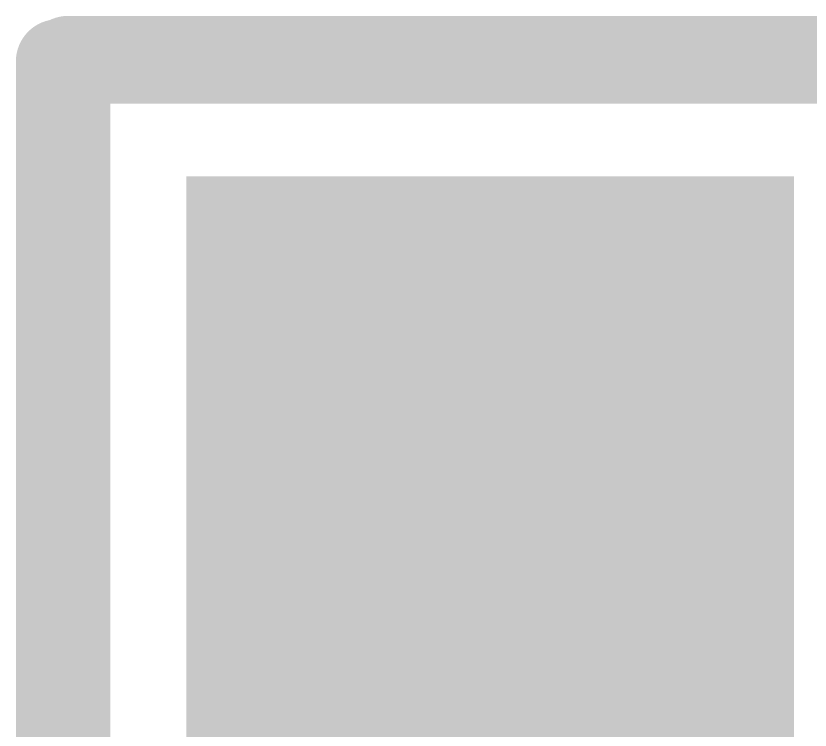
# Model space of a CAD drawing. Header units: inches. Extents: x 0.91 to 3.83, y 2.65 to 3.83.
# Drawn here: x 2.4419 to 2.536, y 2.9959 to 3.0806 of the extents above; entities that cross this region are included whole.
import ezdxf

# ---------------------------------------------------------------- set-up
doc = ezdxf.new("R2010")
doc.units = ezdxf.units.IN
doc.header["$MEASUREMENT"] = 0
for name, color, linetype in [('Bottom Layer', 5, 'Continuous'), ('Bottom Solder', 6, 'Continuous'), ('Mechanical 16', 56, 'Continuous'), ('Multi-Layer', 9, 'Continuous'), ('Pad Holes', 156, 'Continuous'), ('Top Layer', 1, 'Continuous'), ('Top Overlay', 2, 'Continuous'), ('Top Solder', 216, 'Continuous')]:
    doc.layers.add(name, color=color, linetype=linetype)

# ---------------------------------------------------------------- blocks, each defined once
blk = doc.blocks.new('JMP_3_PTH_180_46')
at = {"layer": 'Bottom Layer'}
blk.add_hatch(color=5, dxfattribs=at).paths.add_polyline_path([(-0.135, 0.035), (-0.065, 0.035), (-0.065, -0.035), (-0.135, -0.035)])
at = {"layer": 'Bottom Solder'}
blk.add_hatch(color=6, dxfattribs=at).paths.add_polyline_path([(-0.136, 0.036), (-0.064, 0.036), (-0.064, -0.036), (-0.136, -0.036)])
at = {"layer": 'Multi-Layer'}
blk.add_hatch(color=9, dxfattribs=at).paths.add_polyline_path([(-0.135, 0.035), (-0.065, 0.035), (-0.065, -0.035), (-0.135, -0.035)])
at = {"layer": 'Pad Holes'}
h = blk.add_hatch(color=7, dxfattribs=at)
edge = h.paths.add_edge_path()
edge.add_arc((-0.1, 0), 0.0215, 0, 360)
at = {"layer": 'Top Layer'}
blk.add_hatch(color=1, dxfattribs=at).paths.add_polyline_path([(-0.135, 0.035), (-0.065, 0.035), (-0.065, -0.035), (-0.135, -0.035)])
at = {"layer": 'Top Solder'}
blk.add_hatch(color=216, dxfattribs=at).paths.add_polyline_path([(-0.136, 0.036), (-0.064, 0.036), (-0.064, -0.036), (-0.136, -0.036)])
at = {"layer": 'Mechanical 16'}
for points in [[(-0.149606, -0.051181, 0.01, 0.01, 0), (-0.149606, 0.051181, 0.01, 0.01, 0)], [(-0.149606, -0.051181, 0.01, 0.01, 0), (0.149606, -0.051181, 0.01, 0.01, 0)]]:
    blk.add_lwpolyline(points, format="xyseb", dxfattribs=at)
blk.add_lwpolyline([(-0.152106, -0.051181, 0.005, 0.005, 1), (-0.147106, -0.051181, 0.005, 0.005, 1)], format="xyseb", close=True, dxfattribs=at)
blk.add_lwpolyline([(-0.152106, -0.051181, 0.005, 0.005, 1), (-0.147106, -0.051181, 0.005, 0.005, 1)], format="xyseb", close=True, dxfattribs=at)
at = {"layer": 'Top Overlay'}
for points in [[(-0.15, -0.05, 0.01, 0.01, 0), (-0.15, 0.05, 0.01, 0.01, 0)], [(-0.15, -0.05, 0.01, 0.01, 0), (0.15, -0.05, 0.01, 0.01, 0)]]:
    blk.add_lwpolyline(points, format="xyseb", dxfattribs=at)
blk.add_lwpolyline([(-0.1525, -0.05, 0.005, 0.005, 1), (-0.1475, -0.05, 0.005, 0.005, 1)], format="xyseb", close=True, dxfattribs=at)
blk.add_lwpolyline([(-0.1525, -0.05, 0.005, 0.005, 1), (-0.1475, -0.05, 0.005, 0.005, 1)], format="xyseb", close=True, dxfattribs=at)

msp = doc.modelspace()

# ---------------------------------------------------------------- block references
at = {"rotation": 270}
msp.add_blockref('JMP_3_PTH_180_46', (2.49811, 2.925551), dxfattribs=at)

doc.saveas('drawing.dxf')
